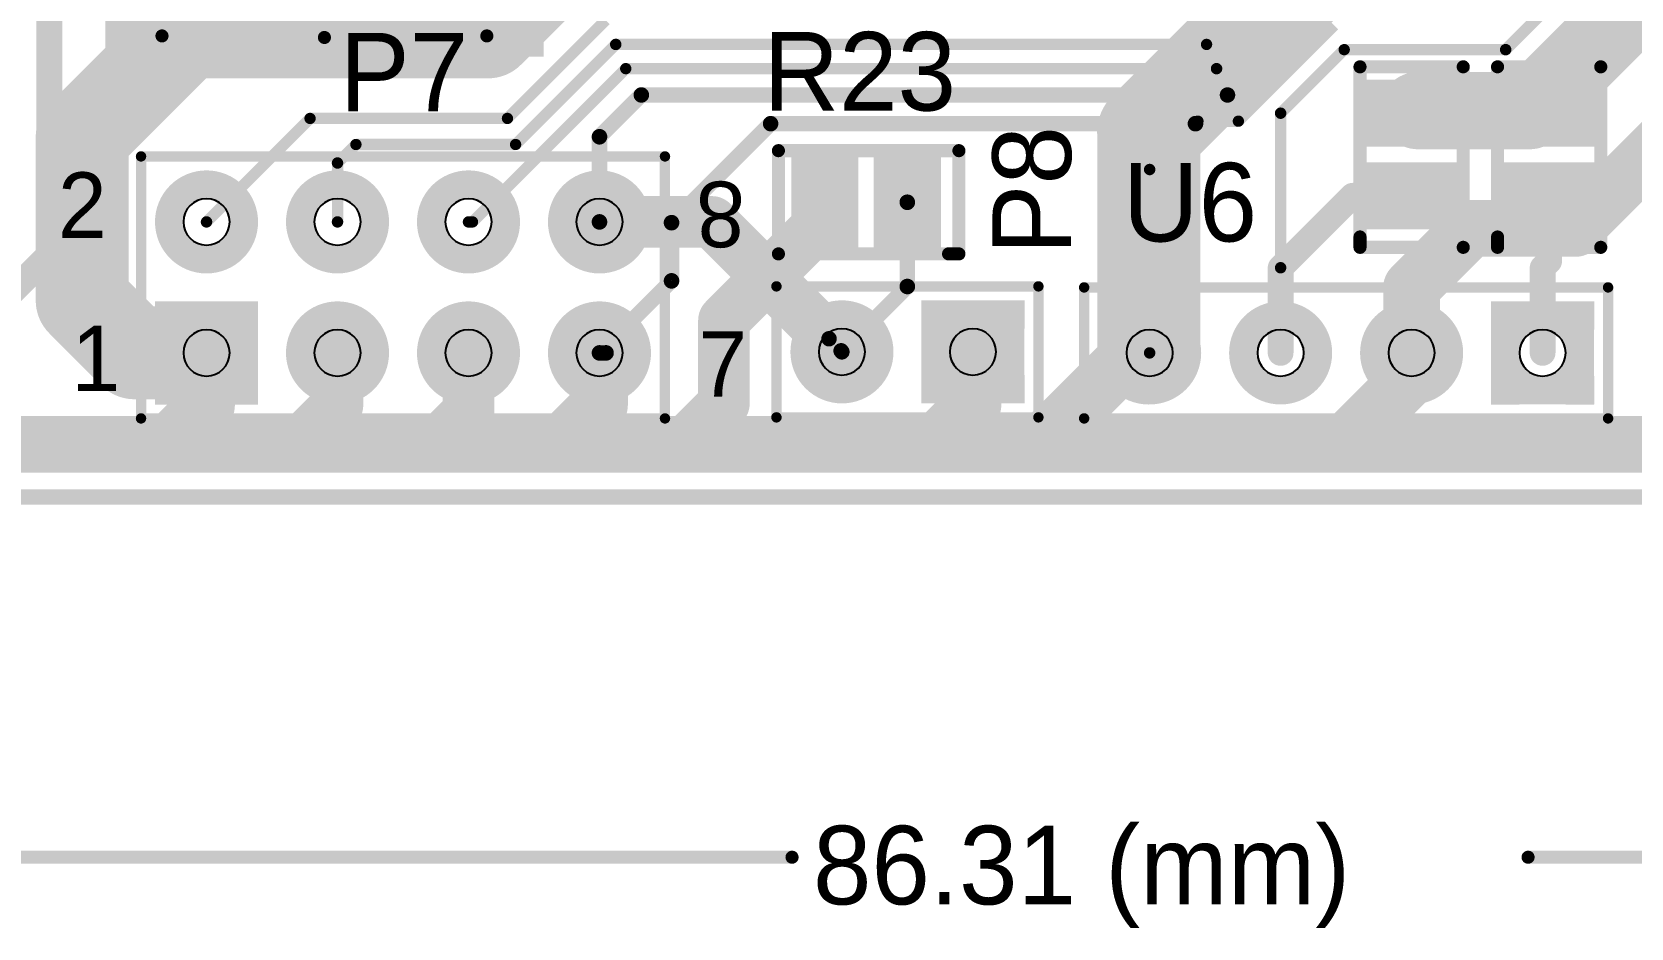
# Model space of a CAD drawing. Extents: x 0.11 to 5.41, y 1.37 to 6.94.
# Drawn here: x 2.817 to 4.037, y 2.681 to 3.365 of the extents above; entities that cross this region are included whole.
import ezdxf

# ---------------------------------------------------------------- set-up
doc = ezdxf.new("R2010")
doc.units = 0
doc.layers.get('0').update_dxf_attribs({"linetype": 'CONTINUOUS'})
for name, color, linetype in [('BOTTOMLAYER', 5, 'CONTINUOUS'), ('BOTTOMOVERLAY', 54, 'CONTINUOUS'), ('BOTTOMPASTE', 16, 'CONTINUOUS'), ('BOTTOMSOLDER', 6, 'CONTINUOUS'), ('DRILLDRAWING', 1, 'CONTINUOUS'), ('KEEPOUTLAYER', 6, 'CONTINUOUS'), ('MECHANICAL1', 6, 'CONTINUOUS'), ('MULTILAYER', 9, 'CONTINUOUS'), ('TOPLAYER', 1, 'CONTINUOUS'), ('TOPOVERLAY', 2, 'CONTINUOUS'), ('TOPPASTE', 8, 'CONTINUOUS'), ('TOPSOLDER', 216, 'CONTINUOUS')]:
    doc.layers.add(name, color=color, linetype=linetype)

# ---------------------------------------------------------------- blocks, each defined once
blk = doc.blocks.new('HDR1X4_17')
at = {"layer": 'BOTTOMLAYER', "const_width": 0.0118}
for points in [[(-0.0295, 0.0236), (0.0295, 0.0236)], [(-0.0236, 0.0295), (-0.0236, -0.0295)], [(0.0236, 0.0295), (0.0236, -0.0295)], [(-0.0295, -0.0236), (0.0295, -0.0236)]]:
    blk.add_lwpolyline(points, dxfattribs=at)
for points in [[(-0.0236, 0, 1), (0.0236, 0, 1)], [(0.0764, 0, 1), (0.1236, 0, 1)], [(0.1764, 0, 1), (0.2236, 0, 1)], [(0.2764, 0, 1), (0.3236, 0, 1)]]:
    blk.add_lwpolyline(points, format="xyb", close=True, dxfattribs=at)
at = {"layer": 'BOTTOMSOLDER', "const_width": 0.0217}
for points in [[(-0.0285, 0.0394), (-0.0285, -0.0394)], [(0.0285, 0.0394), (0.0285, -0.0394)], [(-0.0394, 0.0285), (0.0394, 0.0285)], [(-0.0394, -0.0285), (0.0394, -0.0285)]]:
    blk.add_lwpolyline(points, dxfattribs=at)
for points in [[(-0.0285, 0, 1), (0.0285, 0, 1)], [(0.0715, 0, 1), (0.1285, 0, 1)], [(0.1715, 0, 1), (0.2285, 0, 1)], [(0.2715, 0, 1), (0.3285, 0, 1)]]:
    blk.add_lwpolyline(points, format="xyb", close=True, dxfattribs=at)
at = {"layer": 'DRILLDRAWING'}
for points in [[(-0.0177, 0, 1), (0.0177, 0, 1)], [(0.0823, 0, 1), (0.1177, 0, 1)], [(0.1823, 0, 1), (0.2177, 0, 1)], [(0.2823, 0, 1), (0.3177, 0, 1)]]:
    blk.add_lwpolyline(points, format="xyb", close=True, dxfattribs=at)
at = {"layer": 'MULTILAYER', "const_width": 0.0118}
for points in [[(-0.0295, 0.0236), (0.0295, 0.0236)], [(-0.0236, 0.0295), (-0.0236, -0.0295)], [(0.0236, 0.0295), (0.0236, -0.0295)], [(-0.0295, -0.0236), (0.0295, -0.0236)]]:
    blk.add_lwpolyline(points, dxfattribs=at)
for points in [[(-0.0236, 0, 1), (0.0236, 0, 1)], [(0.0764, 0, 1), (0.1236, 0, 1)], [(0.1764, 0, 1), (0.2236, 0, 1)], [(0.2764, 0, 1), (0.3236, 0, 1)]]:
    blk.add_lwpolyline(points, format="xyb", close=True, dxfattribs=at)
at = {"layer": 'TOPLAYER', "const_width": 0.0118}
for points in [[(-0.0295, 0.0236), (0.0295, 0.0236)], [(-0.0236, 0.0295), (-0.0236, -0.0295)], [(0.0236, 0.0295), (0.0236, -0.0295)], [(-0.0295, -0.0236), (0.0295, -0.0236)]]:
    blk.add_lwpolyline(points, dxfattribs=at)
for points in [[(-0.0236, 0, 1), (0.0236, 0, 1)], [(0.0764, 0, 1), (0.1236, 0, 1)], [(0.1764, 0, 1), (0.2236, 0, 1)], [(0.2764, 0, 1), (0.3236, 0, 1)]]:
    blk.add_lwpolyline(points, format="xyb", close=True, dxfattribs=at)
at = {"layer": 'TOPOVERLAY', "const_width": 0.00787}
for points in [[(0.35, 0.05), (-0.05, 0.05)], [(-0.05, 0.05), (-0.05, -0.05)], [(0.35, 0.05), (0.35, -0.05)], [(0.35, -0.05), (-0.05, -0.05)]]:
    blk.add_lwpolyline(points, dxfattribs=at)
at = {"layer": 'TOPOVERLAY', "const_width": 0.00394}
for points in [[(-0.052, 0.05, 1), (-0.048, 0.05, 1)], [(-0.052, 0.05, 1), (-0.048, 0.05, 1)], [(0.348, 0.05, 1), (0.352, 0.05, 1)], [(0.348, 0.05, 1), (0.352, 0.05, 1)], [(-0.052, -0.05, 1), (-0.048, -0.05, 1)], [(-0.052, -0.05, 1), (-0.048, -0.05, 1)], [(0.348, -0.05, 1), (0.352, -0.05, 1)], [(0.348, -0.05, 1), (0.352, -0.05, 1)]]:
    blk.add_lwpolyline(points, format="xyb", close=True, dxfattribs=at)
at = {"layer": 'TOPSOLDER', "const_width": 0.0217}
for points in [[(-0.0285, 0.0394), (-0.0285, -0.0394)], [(0.0285, 0.0394), (0.0285, -0.0394)], [(-0.0394, 0.0285), (0.0394, 0.0285)], [(-0.0394, -0.0285), (0.0394, -0.0285)]]:
    blk.add_lwpolyline(points, dxfattribs=at)
for points in [[(-0.0285, 0, 1), (0.0285, 0, 1)], [(0.0715, 0, 1), (0.1285, 0, 1)], [(0.1715, 0, 1), (0.2285, 0, 1)], [(0.2715, 0, 1), (0.3285, 0, 1)]]:
    blk.add_lwpolyline(points, format="xyb", close=True, dxfattribs=at)
blk = doc.blocks.new('0805__2012__P_______44')
at = {"layer": 'TOPLAYER'}
for points, const_width in [([(-0.0157, 0.0128), (0.0157, 0.0128)], 0.0256), ([(-0.0079, 0.0256), (-0.0079, -0.0256)], 0.0157), ([(0.0079, 0.0256), (0.0079, -0.0256)], 0.0157), ([(0.0472, 0.0128), (0.0787, 0.0128)], 0.0256), ([(0.0551, 0.0256), (0.0551, -0.0256)], 0.0157), ([(0.0709, 0.0256), (0.0709, -0.0256)], 0.0157), ([(-0.0157, -0.0128), (0.0157, -0.0128)], 0.0256), ([(0.0472, -0.0128), (0.0787, -0.0128)], 0.0256)]:
    blk.add_lwpolyline(points, dxfattribs=dict(at, const_width=const_width))
at = {"layer": 'TOPLAYER', "const_width": 0.0157}
for points in [[(-0.0079, 0, 1), (0.0079, 0, 1)], [(0.0551, 0, 1), (0.0709, 0, 1)]]:
    blk.add_lwpolyline(points, format="xyb", close=True, dxfattribs=at)
at = {"layer": 'TOPOVERLAY', "const_width": 0.01}
for points in [[(0.0984, 0.0394), (-0.0394, 0.0394)], [(-0.0394, 0.0394), (-0.0394, -0.0394)], [(-0.0315, 0.0394), (-0.0394, 0.0394)], [(0.0984, 0.0394), (0.0984, -0.0394)], [(0.0984, -0.0394), (-0.0394, -0.0394)]]:
    blk.add_lwpolyline(points, dxfattribs=at)
at = {"layer": 'TOPOVERLAY', "const_width": 0.005}
for points in [[(-0.0419, 0.0394, 1), (-0.0369, 0.0394, 1)], [(-0.0419, 0.0394, 1), (-0.0369, 0.0394, 1)], [(-0.0419, 0.0394, 1), (-0.0369, 0.0394, 1)], [(-0.034, 0.0394, 1), (-0.029, 0.0394, 1)], [(0.0959, 0.0394, 1), (0.1009, 0.0394, 1)], [(0.0959, 0.0394, 1), (0.1009, 0.0394, 1)], [(-0.0419, -0.0394, 1), (-0.0369, -0.0394, 1)], [(-0.0419, -0.0394, 1), (-0.0369, -0.0394, 1)], [(0.0959, -0.0394, 1), (0.1009, -0.0394, 1)], [(0.0959, -0.0394, 1), (0.1009, -0.0394, 1)]]:
    blk.add_lwpolyline(points, format="xyb", close=True, dxfattribs=at)
at = {"layer": 'TOPPASTE'}
for points, const_width in [([(-0.0157, 0.0128), (0.0157, 0.0128)], 0.0256), ([(-0.0079, 0.0256), (-0.0079, -0.0256)], 0.0157), ([(0.0079, 0.0256), (0.0079, -0.0256)], 0.0157), ([(0.0472, 0.0128), (0.0787, 0.0128)], 0.0256), ([(0.0551, 0.0256), (0.0551, -0.0256)], 0.0157), ([(0.0709, 0.0256), (0.0709, -0.0256)], 0.0157), ([(-0.0157, -0.0128), (0.0157, -0.0128)], 0.0256), ([(0.0472, -0.0128), (0.0787, -0.0128)], 0.0256)]:
    blk.add_lwpolyline(points, dxfattribs=dict(at, const_width=const_width))
at = {"layer": 'TOPPASTE', "const_width": 0.0157}
for points in [[(-0.0079, 0, 1), (0.0079, 0, 1)], [(0.0551, 0, 1), (0.0709, 0, 1)]]:
    blk.add_lwpolyline(points, format="xyb", close=True, dxfattribs=at)
at = {"layer": 'TOPSOLDER'}
for points, const_width in [([(-0.0128, 0.0354), (-0.0128, -0.0354)], 0.0256), ([(0.0128, 0.0354), (0.0128, -0.0354)], 0.0256), ([(0.0502, 0.0354), (0.0502, -0.0354)], 0.0256), ([(0.0758, 0.0354), (0.0758, -0.0354)], 0.0256), ([(-0.0256, 0.0177), (0.0256, 0.0177)], 0.0354), ([(0.0374, 0.0177), (0.0886, 0.0177)], 0.0354), ([(-0.0256, -0.0177), (0.0256, -0.0177)], 0.0354), ([(0.0374, -0.0177), (0.0886, -0.0177)], 0.0354)]:
    blk.add_lwpolyline(points, dxfattribs=dict(at, const_width=const_width))
at = {"layer": 'TOPSOLDER', "const_width": 0.0256}
for points in [[(-0.0128, 0, 1), (0.0128, 0, 1)], [(0.0502, 0, 1), (0.0758, 0, 1)]]:
    blk.add_lwpolyline(points, format="xyb", close=True, dxfattribs=at)
blk = doc.blocks.new('0805__2012__P_______45')
at = {"layer": 'TOPLAYER'}
for points, const_width in [([(-0.0157, 0.0128), (0.0157, 0.0128)], 0.0256), ([(-0.0079, 0.0256), (-0.0079, -0.0256)], 0.0157), ([(0.0079, 0.0256), (0.0079, -0.0256)], 0.0157), ([(0.0472, 0.0128), (0.0787, 0.0128)], 0.0256), ([(0.0551, 0.0256), (0.0551, -0.0256)], 0.0157), ([(0.0709, 0.0256), (0.0709, -0.0256)], 0.0157), ([(-0.0157, -0.0128), (0.0157, -0.0128)], 0.0256), ([(0.0472, -0.0128), (0.0787, -0.0128)], 0.0256)]:
    blk.add_lwpolyline(points, dxfattribs=dict(at, const_width=const_width))
at = {"layer": 'TOPLAYER', "const_width": 0.0157}
for points in [[(-0.0079, 0, 1), (0.0079, 0, 1)], [(0.0551, 0, 1), (0.0709, 0, 1)]]:
    blk.add_lwpolyline(points, format="xyb", close=True, dxfattribs=at)
at = {"layer": 'TOPOVERLAY', "const_width": 0.01}
for points in [[(-0.0394, 0.0394), (0.0984, 0.0394)], [(-0.0394, 0.0394), (-0.0394, -0.0394)], [(-0.0394, 0.0394), (-0.0315, 0.0394)], [(0.0984, 0.0394), (0.0984, -0.0394)], [(-0.0394, -0.0394), (0.0984, -0.0394)]]:
    blk.add_lwpolyline(points, dxfattribs=at)
at = {"layer": 'TOPOVERLAY', "const_width": 0.005}
for points in [[(-0.0419, 0.0394, 1), (-0.0369, 0.0394, 1)], [(-0.0419, 0.0394, 1), (-0.0369, 0.0394, 1)], [(-0.0419, 0.0394, 1), (-0.0369, 0.0394, 1)], [(-0.034, 0.0394, 1), (-0.029, 0.0394, 1)], [(0.0959, 0.0394, 1), (0.1009, 0.0394, 1)], [(0.0959, 0.0394, 1), (0.1009, 0.0394, 1)], [(-0.0419, -0.0394, 1), (-0.0369, -0.0394, 1)], [(-0.0419, -0.0394, 1), (-0.0369, -0.0394, 1)], [(0.0959, -0.0394, 1), (0.1009, -0.0394, 1)], [(0.0959, -0.0394, 1), (0.1009, -0.0394, 1)]]:
    blk.add_lwpolyline(points, format="xyb", close=True, dxfattribs=at)
at = {"layer": 'TOPPASTE'}
for points, const_width in [([(-0.0157, 0.0128), (0.0157, 0.0128)], 0.0256), ([(-0.0079, 0.0256), (-0.0079, -0.0256)], 0.0157), ([(0.0079, 0.0256), (0.0079, -0.0256)], 0.0157), ([(0.0472, 0.0128), (0.0787, 0.0128)], 0.0256), ([(0.0551, 0.0256), (0.0551, -0.0256)], 0.0157), ([(0.0709, 0.0256), (0.0709, -0.0256)], 0.0157), ([(-0.0157, -0.0128), (0.0157, -0.0128)], 0.0256), ([(0.0472, -0.0128), (0.0787, -0.0128)], 0.0256)]:
    blk.add_lwpolyline(points, dxfattribs=dict(at, const_width=const_width))
at = {"layer": 'TOPPASTE', "const_width": 0.0157}
for points in [[(-0.0079, 0, 1), (0.0079, 0, 1)], [(0.0551, 0, 1), (0.0709, 0, 1)]]:
    blk.add_lwpolyline(points, format="xyb", close=True, dxfattribs=at)
at = {"layer": 'TOPSOLDER'}
for points, const_width in [([(-0.0128, 0.0354), (-0.0128, -0.0354)], 0.0256), ([(0.0128, 0.0354), (0.0128, -0.0354)], 0.0256), ([(0.0502, 0.0354), (0.0502, -0.0354)], 0.0256), ([(0.0758, 0.0354), (0.0758, -0.0354)], 0.0256), ([(-0.0256, 0.0177), (0.0256, 0.0177)], 0.0354), ([(0.0374, 0.0177), (0.0886, 0.0177)], 0.0354), ([(-0.0256, -0.0177), (0.0256, -0.0177)], 0.0354), ([(0.0374, -0.0177), (0.0886, -0.0177)], 0.0354)]:
    blk.add_lwpolyline(points, dxfattribs=dict(at, const_width=const_width))
at = {"layer": 'TOPSOLDER', "const_width": 0.0256}
for points in [[(-0.0128, 0, 1), (0.0128, 0, 1)], [(0.0502, 0, 1), (0.0758, 0, 1)]]:
    blk.add_lwpolyline(points, format="xyb", close=True, dxfattribs=at)
blk = doc.blocks.new('0805__2012__P_______46')
at = {"layer": 'TOPLAYER'}
for points, const_width in [([(-0.0157, 0.0128), (0.0157, 0.0128)], 0.0256), ([(-0.0079, 0.0256), (-0.0079, -0.0256)], 0.0157), ([(0.0079, 0.0256), (0.0079, -0.0256)], 0.0157), ([(0.0472, 0.0128), (0.0787, 0.0128)], 0.0256), ([(0.0551, 0.0256), (0.0551, -0.0256)], 0.0157), ([(0.0709, 0.0256), (0.0709, -0.0256)], 0.0157), ([(-0.0157, -0.0128), (0.0157, -0.0128)], 0.0256), ([(0.0472, -0.0128), (0.0787, -0.0128)], 0.0256)]:
    blk.add_lwpolyline(points, dxfattribs=dict(at, const_width=const_width))
at = {"layer": 'TOPLAYER', "const_width": 0.0157}
for points in [[(-0.0079, 0, 1), (0.0079, 0, 1)], [(0.0551, 0, 1), (0.0709, 0, 1)]]:
    blk.add_lwpolyline(points, format="xyb", close=True, dxfattribs=at)
at = {"layer": 'TOPOVERLAY', "const_width": 0.01}
for points in [[(-0.0394, 0.0394), (0.0984, 0.0394)], [(-0.0394, 0.0394), (-0.0394, -0.0394)], [(-0.0394, 0.0394), (-0.0315, 0.0394)], [(0.0984, 0.0394), (0.0984, -0.0394)], [(-0.0394, -0.0394), (0.0984, -0.0394)]]:
    blk.add_lwpolyline(points, dxfattribs=at)
at = {"layer": 'TOPOVERLAY', "const_width": 0.005}
for points in [[(-0.0419, 0.0394, 1), (-0.0369, 0.0394, 1)], [(-0.0419, 0.0394, 1), (-0.0369, 0.0394, 1)], [(-0.0419, 0.0394, 1), (-0.0369, 0.0394, 1)], [(-0.034, 0.0394, 1), (-0.029, 0.0394, 1)], [(0.0959, 0.0394, 1), (0.1009, 0.0394, 1)], [(0.0959, 0.0394, 1), (0.1009, 0.0394, 1)], [(-0.0419, -0.0394, 1), (-0.0369, -0.0394, 1)], [(-0.0419, -0.0394, 1), (-0.0369, -0.0394, 1)], [(0.0959, -0.0394, 1), (0.1009, -0.0394, 1)], [(0.0959, -0.0394, 1), (0.1009, -0.0394, 1)]]:
    blk.add_lwpolyline(points, format="xyb", close=True, dxfattribs=at)
at = {"layer": 'TOPPASTE'}
for points, const_width in [([(-0.0157, 0.0128), (0.0157, 0.0128)], 0.0256), ([(-0.0079, 0.0256), (-0.0079, -0.0256)], 0.0157), ([(0.0079, 0.0256), (0.0079, -0.0256)], 0.0157), ([(0.0472, 0.0128), (0.0787, 0.0128)], 0.0256), ([(0.0551, 0.0256), (0.0551, -0.0256)], 0.0157), ([(0.0709, 0.0256), (0.0709, -0.0256)], 0.0157), ([(-0.0157, -0.0128), (0.0157, -0.0128)], 0.0256), ([(0.0472, -0.0128), (0.0787, -0.0128)], 0.0256)]:
    blk.add_lwpolyline(points, dxfattribs=dict(at, const_width=const_width))
at = {"layer": 'TOPPASTE', "const_width": 0.0157}
for points in [[(-0.0079, 0, 1), (0.0079, 0, 1)], [(0.0551, 0, 1), (0.0709, 0, 1)]]:
    blk.add_lwpolyline(points, format="xyb", close=True, dxfattribs=at)
at = {"layer": 'TOPSOLDER'}
for points, const_width in [([(-0.0128, 0.0354), (-0.0128, -0.0354)], 0.0256), ([(0.0128, 0.0354), (0.0128, -0.0354)], 0.0256), ([(0.0502, 0.0354), (0.0502, -0.0354)], 0.0256), ([(0.0758, 0.0354), (0.0758, -0.0354)], 0.0256), ([(-0.0256, 0.0177), (0.0256, 0.0177)], 0.0354), ([(0.0374, 0.0177), (0.0886, 0.0177)], 0.0354), ([(-0.0256, -0.0177), (0.0256, -0.0177)], 0.0354), ([(0.0374, -0.0177), (0.0886, -0.0177)], 0.0354)]:
    blk.add_lwpolyline(points, dxfattribs=dict(at, const_width=const_width))
at = {"layer": 'TOPSOLDER', "const_width": 0.0256}
for points in [[(-0.0128, 0, 1), (0.0128, 0, 1)], [(0.0502, 0, 1), (0.0758, 0, 1)]]:
    blk.add_lwpolyline(points, format="xyb", close=True, dxfattribs=at)
blk = doc.blocks.new('RHC2512FT1K00_B_55')
at = {"layer": 'BOTTOMLAYER'}
for points, const_width in [([(-0.128, 0.0689), (-0.128, -0.0689)], 0.0591), ([(-0.0689, 0.0689), (-0.0689, -0.0689)], 0.0591), ([(0.0689, 0.0689), (0.0689, -0.0689)], 0.0591), ([(0.128, 0.0689), (0.128, -0.0689)], 0.0591), ([(-0.1575, 0.0344), (-0.0394, 0.0344)], 0.0689), ([(0.0394, 0.0344), (0.1575, 0.0344)], 0.0689), ([(-0.1575, -0.0344), (-0.0394, -0.0344)], 0.0689), ([(0.0394, -0.0344), (0.1575, -0.0344)], 0.0689)]:
    blk.add_lwpolyline(points, dxfattribs=dict(at, const_width=const_width))
at = {"layer": 'BOTTOMLAYER', "const_width": 0.0591}
for points in [[(-0.128, 0, 1), (-0.0689, 0, 1)], [(0.0689, 0, 1), (0.128, 0, 1)]]:
    blk.add_lwpolyline(points, format="xyb", close=True, dxfattribs=at)
at = {"layer": 'BOTTOMOVERLAY', "const_width": 0.01}
for points in [[(0, -0.0642), (0, 0.0634)], [(-0.024, -0.0004), (0.024, -0.0004)], [(0.024, -0.0004), (0.0244, 0)]]:
    blk.add_lwpolyline(points, dxfattribs=at)
at = {"layer": 'BOTTOMOVERLAY', "const_width": 0.005}
for points in [[(-0.0025, 0.0634, 1), (0.0025, 0.0634, 1)], [(-0.0265, -0.0004, 1), (-0.0215, -0.0004, 1)], [(0.0215, -0.0004, 1), (0.0265, -0.0004, 1)], [(0.0215, -0.0004, 1), (0.0265, -0.0004, 1)], [(0.0219, 0, 1), (0.0269, 0, 1)], [(-0.0025, -0.0642, 1), (0.0025, -0.0642, 1)]]:
    blk.add_lwpolyline(points, format="xyb", close=True, dxfattribs=at)
at = {"layer": 'BOTTOMPASTE'}
for points, const_width in [([(-0.128, 0.0689), (-0.128, -0.0689)], 0.0591), ([(-0.0689, 0.0689), (-0.0689, -0.0689)], 0.0591), ([(0.0689, 0.0689), (0.0689, -0.0689)], 0.0591), ([(0.128, 0.0689), (0.128, -0.0689)], 0.0591), ([(-0.1575, 0.0344), (-0.0394, 0.0344)], 0.0689), ([(0.0394, 0.0344), (0.1575, 0.0344)], 0.0689), ([(-0.1575, -0.0344), (-0.0394, -0.0344)], 0.0689), ([(0.0394, -0.0344), (0.1575, -0.0344)], 0.0689)]:
    blk.add_lwpolyline(points, dxfattribs=dict(at, const_width=const_width))
at = {"layer": 'BOTTOMPASTE', "const_width": 0.0591}
for points in [[(-0.128, 0, 1), (-0.0689, 0, 1)], [(0.0689, 0, 1), (0.128, 0, 1)]]:
    blk.add_lwpolyline(points, format="xyb", close=True, dxfattribs=at)
at = {"layer": 'BOTTOMSOLDER'}
for points, const_width in [([(-0.1329, 0.0787), (-0.1329, -0.0787)], 0.0689), ([(-0.064, 0.0787), (-0.064, -0.0787)], 0.0689), ([(0.064, 0.0787), (0.064, -0.0787)], 0.0689), ([(0.1329, 0.0787), (0.1329, -0.0787)], 0.0689), ([(-0.1673, 0.0394), (-0.0295, 0.0394)], 0.0787), ([(0.0295, 0.0394), (0.1673, 0.0394)], 0.0787), ([(-0.1673, -0.0394), (-0.0295, -0.0394)], 0.0787), ([(0.0295, -0.0394), (0.1673, -0.0394)], 0.0787)]:
    blk.add_lwpolyline(points, dxfattribs=dict(at, const_width=const_width))
at = {"layer": 'BOTTOMSOLDER', "const_width": 0.0689}
for points in [[(-0.1329, 0, 1), (-0.064, 0, 1)], [(0.064, 0, 1), (0.1329, 0, 1)]]:
    blk.add_lwpolyline(points, format="xyb", close=True, dxfattribs=at)
at = {"layer": 'MECHANICAL1'}
for points, const_width in [([(-0.124, 0.0315), (-0.0965, 0.0315)], 0.063), ([(-0.124, 0.063), (0.124, 0.063)], 0.01), ([(-0.1171, 0.063), (-0.1171, -0.063)], 0.0138), ([(-0.1033, 0.063), (-0.1033, -0.063)], 0.0138), ([(0.0965, 0.0315), (0.124, 0.0315)], 0.063), ([(0.1033, 0.063), (0.1033, -0.063)], 0.0138), ([(0.1171, 0.063), (0.1171, -0.063)], 0.0138), ([(-0.124, -0.0315), (-0.0965, -0.0315)], 0.063), ([(0.0965, -0.0315), (0.124, -0.0315)], 0.063), ([(-0.124, -0.063), (0.124, -0.063)], 0.01)]:
    blk.add_lwpolyline(points, dxfattribs=dict(at, const_width=const_width))
for points, const_width in [([(-0.1265, 0.063, 1), (-0.1215, 0.063, 1)], 0.005), ([(0.1215, 0.063, 1), (0.1265, 0.063, 1)], 0.005), ([(-0.1171, 0, 1), (-0.1033, 0, 1)], 0.0138), ([(0.1033, 0, 1), (0.1171, 0, 1)], 0.0138), ([(-0.1265, -0.063, 1), (-0.1215, -0.063, 1)], 0.005), ([(0.1215, -0.063, 1), (0.1265, -0.063, 1)], 0.005)]:
    blk.add_lwpolyline(points, format="xyb", close=True, dxfattribs=dict(at, const_width=const_width))
blk = doc.blocks.new('HDR1X2_64')
at = {"layer": 'BOTTOMLAYER', "const_width": 0.0118}
for points in [[(-0.0295, 0.0236), (0.0295, 0.0236)], [(-0.0236, 0.0295), (-0.0236, -0.0295)], [(0.0236, 0.0295), (0.0236, -0.0295)], [(-0.0295, -0.0236), (0.0295, -0.0236)]]:
    blk.add_lwpolyline(points, dxfattribs=at)
for points in [[(-0.0236, 0, 1), (0.0236, 0, 1)], [(0.0764, 0, 1), (0.1236, 0, 1)]]:
    blk.add_lwpolyline(points, format="xyb", close=True, dxfattribs=at)
at = {"layer": 'BOTTOMSOLDER', "const_width": 0.0217}
for points in [[(-0.0285, 0.0394), (-0.0285, -0.0394)], [(0.0285, 0.0394), (0.0285, -0.0394)], [(-0.0394, 0.0285), (0.0394, 0.0285)], [(-0.0394, -0.0285), (0.0394, -0.0285)]]:
    blk.add_lwpolyline(points, dxfattribs=at)
for points in [[(-0.0285, 0, 1), (0.0285, 0, 1)], [(0.0715, 0, 1), (0.1285, 0, 1)]]:
    blk.add_lwpolyline(points, format="xyb", close=True, dxfattribs=at)
at = {"layer": 'DRILLDRAWING'}
for points in [[(-0.0177, 0, 1), (0.0177, 0, 1)], [(0.0823, 0, 1), (0.1177, 0, 1)]]:
    blk.add_lwpolyline(points, format="xyb", close=True, dxfattribs=at)
at = {"layer": 'MULTILAYER', "const_width": 0.0118}
for points in [[(-0.0295, 0.0236), (0.0295, 0.0236)], [(-0.0236, 0.0295), (-0.0236, -0.0295)], [(0.0236, 0.0295), (0.0236, -0.0295)], [(-0.0295, -0.0236), (0.0295, -0.0236)]]:
    blk.add_lwpolyline(points, dxfattribs=at)
for points in [[(-0.0236, 0, 1), (0.0236, 0, 1)], [(0.0764, 0, 1), (0.1236, 0, 1)]]:
    blk.add_lwpolyline(points, format="xyb", close=True, dxfattribs=at)
at = {"layer": 'TOPLAYER', "const_width": 0.0118}
for points in [[(-0.0295, 0.0236), (0.0295, 0.0236)], [(-0.0236, 0.0295), (-0.0236, -0.0295)], [(0.0236, 0.0295), (0.0236, -0.0295)], [(-0.0295, -0.0236), (0.0295, -0.0236)]]:
    blk.add_lwpolyline(points, dxfattribs=at)
for points in [[(-0.0236, 0, 1), (0.0236, 0, 1)], [(0.0764, 0, 1), (0.1236, 0, 1)]]:
    blk.add_lwpolyline(points, format="xyb", close=True, dxfattribs=at)
at = {"layer": 'TOPOVERLAY', "const_width": 0.00787}
for points in [[(-0.05, 0.05), (-0.05, -0.05)], [(0.15, 0.05), (-0.05, 0.05)], [(0.15, 0.05), (0.15, -0.05)], [(0.15, -0.05), (-0.05, -0.05)]]:
    blk.add_lwpolyline(points, dxfattribs=at)
at = {"layer": 'TOPOVERLAY', "const_width": 0.00394}
for points in [[(-0.052, 0.05, 1), (-0.048, 0.05, 1)], [(-0.052, 0.05, 1), (-0.048, 0.05, 1)], [(0.148, 0.05, 1), (0.152, 0.05, 1)], [(0.148, 0.05, 1), (0.152, 0.05, 1)], [(-0.052, -0.05, 1), (-0.048, -0.05, 1)], [(-0.052, -0.05, 1), (-0.048, -0.05, 1)], [(0.148, -0.05, 1), (0.152, -0.05, 1)], [(0.148, -0.05, 1), (0.152, -0.05, 1)]]:
    blk.add_lwpolyline(points, format="xyb", close=True, dxfattribs=at)
at = {"layer": 'TOPSOLDER', "const_width": 0.0217}
for points in [[(-0.0285, 0.0394), (-0.0285, -0.0394)], [(0.0285, 0.0394), (0.0285, -0.0394)], [(-0.0394, 0.0285), (0.0394, 0.0285)], [(-0.0394, -0.0285), (0.0394, -0.0285)]]:
    blk.add_lwpolyline(points, dxfattribs=at)
for points in [[(-0.0285, 0, 1), (0.0285, 0, 1)], [(0.0715, 0, 1), (0.1285, 0, 1)]]:
    blk.add_lwpolyline(points, format="xyb", close=True, dxfattribs=at)
blk = doc.blocks.new('HDR2X4_65')
at = {"layer": 'BOTTOMLAYER', "const_width": 0.0118}
for points in [[(-0.0236, 0.1, 1), (0.0236, 0.1, 1)], [(0.0764, 0.1, 1), (0.1236, 0.1, 1)], [(0.1764, 0.1, 1), (0.2236, 0.1, 1)], [(0.2764, 0.1, 1), (0.3236, 0.1, 1)], [(-0.0236, 0, 1), (0.0236, 0, 1)], [(0.0764, 0, 1), (0.1236, 0, 1)], [(0.1764, 0, 1), (0.2236, 0, 1)], [(0.2764, 0, 1), (0.3236, 0, 1)]]:
    blk.add_lwpolyline(points, format="xyb", close=True, dxfattribs=at)
for points in [[(-0.0295, 0.0236), (0.0295, 0.0236)], [(-0.0236, 0.0295), (-0.0236, -0.0295)], [(0.0236, 0.0295), (0.0236, -0.0295)], [(-0.0295, -0.0236), (0.0295, -0.0236)]]:
    blk.add_lwpolyline(points, dxfattribs=at)
at = {"layer": 'BOTTOMSOLDER', "const_width": 0.0217}
for points in [[(-0.0285, 0.1, 1), (0.0285, 0.1, 1)], [(0.0715, 0.1, 1), (0.1285, 0.1, 1)], [(0.1715, 0.1, 1), (0.2285, 0.1, 1)], [(0.2715, 0.1, 1), (0.3285, 0.1, 1)], [(-0.0285, 0, 1), (0.0285, 0, 1)], [(0.0715, 0, 1), (0.1285, 0, 1)], [(0.1715, 0, 1), (0.2285, 0, 1)], [(0.2715, 0, 1), (0.3285, 0, 1)]]:
    blk.add_lwpolyline(points, format="xyb", close=True, dxfattribs=at)
for points in [[(-0.0285, 0.0394), (-0.0285, -0.0394)], [(0.0285, 0.0394), (0.0285, -0.0394)], [(-0.0394, 0.0285), (0.0394, 0.0285)], [(-0.0394, -0.0285), (0.0394, -0.0285)]]:
    blk.add_lwpolyline(points, dxfattribs=at)
at = {"layer": 'DRILLDRAWING'}
for points in [[(-0.0177, 0.1, 1), (0.0177, 0.1, 1)], [(0.0823, 0.1, 1), (0.1177, 0.1, 1)], [(0.1823, 0.1, 1), (0.2177, 0.1, 1)], [(0.2823, 0.1, 1), (0.3177, 0.1, 1)], [(-0.0177, 0, 1), (0.0177, 0, 1)], [(0.0823, 0, 1), (0.1177, 0, 1)], [(0.1823, 0, 1), (0.2177, 0, 1)], [(0.2823, 0, 1), (0.3177, 0, 1)]]:
    blk.add_lwpolyline(points, format="xyb", close=True, dxfattribs=at)
at = {"layer": 'MULTILAYER', "const_width": 0.0118}
for points in [[(-0.0236, 0.1, 1), (0.0236, 0.1, 1)], [(0.0764, 0.1, 1), (0.1236, 0.1, 1)], [(0.1764, 0.1, 1), (0.2236, 0.1, 1)], [(0.2764, 0.1, 1), (0.3236, 0.1, 1)], [(-0.0236, 0, 1), (0.0236, 0, 1)], [(0.0764, 0, 1), (0.1236, 0, 1)], [(0.1764, 0, 1), (0.2236, 0, 1)], [(0.2764, 0, 1), (0.3236, 0, 1)]]:
    blk.add_lwpolyline(points, format="xyb", close=True, dxfattribs=at)
for points in [[(-0.0295, 0.0236), (0.0295, 0.0236)], [(-0.0236, 0.0295), (-0.0236, -0.0295)], [(0.0236, 0.0295), (0.0236, -0.0295)], [(-0.0295, -0.0236), (0.0295, -0.0236)]]:
    blk.add_lwpolyline(points, dxfattribs=at)
at = {"layer": 'TOPLAYER', "const_width": 0.0118}
for points in [[(-0.0236, 0.1, 1), (0.0236, 0.1, 1)], [(0.0764, 0.1, 1), (0.1236, 0.1, 1)], [(0.1764, 0.1, 1), (0.2236, 0.1, 1)], [(0.2764, 0.1, 1), (0.3236, 0.1, 1)], [(-0.0236, 0, 1), (0.0236, 0, 1)], [(0.0764, 0, 1), (0.1236, 0, 1)], [(0.1764, 0, 1), (0.2236, 0, 1)], [(0.2764, 0, 1), (0.3236, 0, 1)]]:
    blk.add_lwpolyline(points, format="xyb", close=True, dxfattribs=at)
for points in [[(-0.0295, 0.0236), (0.0295, 0.0236)], [(-0.0236, 0.0295), (-0.0236, -0.0295)], [(0.0236, 0.0295), (0.0236, -0.0295)], [(-0.0295, -0.0236), (0.0295, -0.0236)]]:
    blk.add_lwpolyline(points, dxfattribs=at)
at = {"layer": 'TOPOVERLAY', "const_width": 0.00787}
for points in [[(-0.05, 0.15), (0.35, 0.15)], [(-0.05, -0.05), (-0.05, 0.15)], [(0.35, -0.05), (0.35, 0.15)], [(-0.05, -0.05), (0.35, -0.05)]]:
    blk.add_lwpolyline(points, dxfattribs=at)
at = {"layer": 'TOPOVERLAY', "const_width": 0.00394}
for points in [[(-0.052, 0.15, 1), (-0.048, 0.15, 1)], [(-0.052, 0.15, 1), (-0.048, 0.15, 1)], [(0.348, 0.15, 1), (0.352, 0.15, 1)], [(0.348, 0.15, 1), (0.352, 0.15, 1)], [(-0.052, -0.05, 1), (-0.048, -0.05, 1)], [(-0.052, -0.05, 1), (-0.048, -0.05, 1)], [(0.348, -0.05, 1), (0.352, -0.05, 1)], [(0.348, -0.05, 1), (0.352, -0.05, 1)]]:
    blk.add_lwpolyline(points, format="xyb", close=True, dxfattribs=at)
at = {"layer": 'TOPSOLDER', "const_width": 0.0217}
for points in [[(-0.0285, 0.1, 1), (0.0285, 0.1, 1)], [(0.0715, 0.1, 1), (0.1285, 0.1, 1)], [(0.1715, 0.1, 1), (0.2285, 0.1, 1)], [(0.2715, 0.1, 1), (0.3285, 0.1, 1)], [(-0.0285, 0, 1), (0.0285, 0, 1)], [(0.0715, 0, 1), (0.1285, 0, 1)], [(0.1715, 0, 1), (0.2285, 0, 1)], [(0.2715, 0, 1), (0.3285, 0, 1)]]:
    blk.add_lwpolyline(points, format="xyb", close=True, dxfattribs=at)
for points in [[(-0.0285, 0.0394), (-0.0285, -0.0394)], [(0.0285, 0.0394), (0.0285, -0.0394)], [(-0.0394, 0.0285), (0.0394, 0.0285)], [(-0.0394, -0.0285), (0.0394, -0.0285)]]:
    blk.add_lwpolyline(points, dxfattribs=at)
at = {"layer": 'TOPOVERLAY'}
for s, p in [('2', (-0.1134, 0.0878)), ('1', (-0.1031, -0.0291)), ('7', (0.3756, -0.0335))]:
    blk.add_text(s, height=0.05, dxfattribs=at).set_placement(p)
blk.add_text('8', height=0.05, rotation=-180, dxfattribs=at).set_placement((0.411, 0.1307))

msp = doc.modelspace()

# ---------------------------------------------------------------- linework, layer by layer
at = {"layer": 'BOTTOMLAYER'}
for points, const_width in [([(2.83, 3.195), (2.83, 3.715)], 0.0197), ([(3.995, 3.215), (4.3726, 3.5926)], 0.0433), ([(3.6693, 3.2883), (3.9502, 3.5692)], 0.0787), ([(3.6693, 3.12), (3.6693, 3.2883)], 0.0787), ([(3.25, 3.22), (3.3359, 3.22)], 0.0394), ([(3.3359, 3.22), (3.4351, 3.1208)], 0.0394), ([(3.87, 3.17), (3.915, 3.215)], 0.0433), ([(3.915, 3.215), (3.995, 3.215)], 0.0433), ([(2.76, 3.125), (2.83, 3.195)], 0.0197), ([(3.87, 3.12), (3.87, 3.17)], 0.0433), ([(2.95, 3.08), (2.95, 3.12)], 0.0433), ([(3.25, 3.08), (3.25, 3.12)], 0.0433), ([(3.5351, 3.0801), (3.5351, 3.1208)], 0.0433), ([(3.595, 3.0586), (3.6632, 3.1268)], 0.0433), ([(3.818, 3.0502), (3.8789, 3.1111)], 0.0433), ([(2.9202, 3.0502), (2.95, 3.08)], 0.0433), ([(3.2202, 3.0502), (3.25, 3.08)], 0.0433), ([(3.5052, 3.0502), (3.5351, 3.0801)], 0.0433), ([(3.595, 3.0502), (3.595, 3.0586)], 0.0433), ([(2.5148, 3.0502), (2.9202, 3.0502)], 0.0433), ([(2.9202, 3.0502), (3.2202, 3.0502)], 0.0433), ([(3.2202, 3.0502), (3.5052, 3.0502)], 0.0433), ([(3.5052, 3.0502), (3.595, 3.0502)], 0.0433), ([(3.595, 3.0502), (3.818, 3.0502)], 0.0433), ([(3.818, 3.0502), (4.5, 3.0502)], 0.0433)]:
    msp.add_lwpolyline(points, dxfattribs=dict(at, const_width=const_width))
for points, const_width in [([(3.6496, 3.2883, 1), (3.689, 3.2883, 1)], 0.0394), ([(3.6496, 3.2883, 1), (3.689, 3.2883, 1)], 0.0394), ([(3.2402, 3.22, 1), (3.2598, 3.22, 1)], 0.0197), ([(3.326, 3.22, 1), (3.3457, 3.22, 1)], 0.0197), ([(3.326, 3.22, 1), (3.3457, 3.22, 1)], 0.0197), ([(3.9042, 3.215, 1), (3.9258, 3.215, 1)], 0.0217), ([(3.9042, 3.215, 1), (3.9258, 3.215, 1)], 0.0217), ([(3.9842, 3.215, 1), (4.0058, 3.215, 1)], 0.0217), ([(3.9842, 3.215, 1), (4.0058, 3.215, 1)], 0.0217), ([(2.8251, 3.195, 1), (2.8349, 3.195, 1)], 0.00984), ([(2.8251, 3.195, 1), (2.8349, 3.195, 1)], 0.00984), ([(3.8592, 3.17, 1), (3.8808, 3.17, 1)], 0.0217), ([(3.8592, 3.17, 1), (3.8808, 3.17, 1)], 0.0217), ([(3.6496, 3.12, 1), (3.689, 3.12, 1)], 0.0394), ([(2.9392, 3.12, 1), (2.9608, 3.12, 1)], 0.0217), ([(3.2392, 3.12, 1), (3.2608, 3.12, 1)], 0.0217), ([(3.4252, 3.1208, 1), (3.4449, 3.1208, 1)], 0.0197), ([(3.5243, 3.1208, 1), (3.5459, 3.1208, 1)], 0.0217), ([(3.6524, 3.1268, 1), (3.674, 3.1268, 1)], 0.0217), ([(3.8592, 3.12, 1), (3.8808, 3.12, 1)], 0.0217), ([(3.8681, 3.1111, 1), (3.8898, 3.1111, 1)], 0.0217), ([(2.9392, 3.08, 1), (2.9608, 3.08, 1)], 0.0217), ([(2.9392, 3.08, 1), (2.9608, 3.08, 1)], 0.0217), ([(3.2392, 3.08, 1), (3.2608, 3.08, 1)], 0.0217), ([(3.2392, 3.08, 1), (3.2608, 3.08, 1)], 0.0217), ([(3.5243, 3.0801, 1), (3.5459, 3.0801, 1)], 0.0217), ([(3.5243, 3.0801, 1), (3.5459, 3.0801, 1)], 0.0217), ([(3.5841, 3.0586, 1), (3.6058, 3.0586, 1)], 0.0217), ([(3.5841, 3.0586, 1), (3.6058, 3.0586, 1)], 0.0217), ([(2.9093, 3.0502, 1), (2.931, 3.0502, 1)], 0.0217), ([(2.9093, 3.0502, 1), (2.931, 3.0502, 1)], 0.0217), ([(2.9093, 3.0502, 1), (2.931, 3.0502, 1)], 0.0217), ([(3.2093, 3.0502, 1), (3.231, 3.0502, 1)], 0.0217), ([(3.2093, 3.0502, 1), (3.231, 3.0502, 1)], 0.0217), ([(3.2093, 3.0502, 1), (3.231, 3.0502, 1)], 0.0217), ([(3.4943, 3.0502, 1), (3.516, 3.0502, 1)], 0.0217), ([(3.4943, 3.0502, 1), (3.516, 3.0502, 1)], 0.0217), ([(3.4943, 3.0502, 1), (3.516, 3.0502, 1)], 0.0217), ([(3.5841, 3.0502, 1), (3.6058, 3.0502, 1)], 0.0217), ([(3.5841, 3.0502, 1), (3.6058, 3.0502, 1)], 0.0217), ([(3.5841, 3.0502, 1), (3.6058, 3.0502, 1)], 0.0217), ([(3.8072, 3.0502, 1), (3.8289, 3.0502, 1)], 0.0217), ([(3.8072, 3.0502, 1), (3.8289, 3.0502, 1)], 0.0217), ([(3.8072, 3.0502, 1), (3.8289, 3.0502, 1)], 0.0217)]:
    msp.add_lwpolyline(points, format="xyb", close=True, dxfattribs=dict(at, const_width=const_width))
at = {"layer": 'KEEPOUTLAYER', "const_width": 0.0118}
msp.add_lwpolyline([(2.01, 3.01), (5.3929, 3.01)], dxfattribs=at)
at = {"layer": 'MECHANICAL1', "const_width": 0.01}
for points in [[(1.59, 3.01), (5.3829, 3.01)], [(1.995, 2.735), (3.397, 2.735)], [(3.9589, 2.735), (5.3929, 2.735)]]:
    msp.add_lwpolyline(points, dxfattribs=at)
at = {"layer": 'MECHANICAL1', "const_width": 0.005}
for points in [[(3.3945, 2.735, 1), (3.3995, 2.735, 1)], [(3.9564, 2.735, 1), (3.9614, 2.735, 1)]]:
    msp.add_lwpolyline(points, format="xyb", close=True, dxfattribs=at)
at = {"layer": 'TOPLAYER'}
for points, const_width in [([(3.9418, 3.3515), (4.1007, 3.5104)], 0.00866), ([(3.165, 3.365), (3.245, 3.445)], 0.0709), ([(3.96, 3.305), (4.085, 3.43)], 0.0591), ([(3.7134, 3.3555), (3.7884, 3.4305)], 0.00866), ([(3.7211, 3.337), (3.7961, 3.412)], 0.00866), ([(2.855, 3.285), (2.935, 3.365)], 0.0709), ([(2.935, 3.365), (3.165, 3.365)], 0.0709), ([(3.7294, 3.3169), (3.8044, 3.3919)], 0.0118), ([(3.1797, 3.299), (3.2547, 3.374)], 0.00866), ([(3.7377, 3.2969), (3.8109, 3.37)], 0.00866), ([(3.1859, 3.2791), (3.2624, 3.3555)], 0.00866), ([(3.2624, 3.3555), (3.7134, 3.3555)], 0.00866), ([(3.77, 3.303), (3.8185, 3.3515)], 0.00866), ([(3.8185, 3.3515), (3.9418, 3.3515)], 0.00866), ([(3.1531, 3.22), (3.2701, 3.337)], 0.00866), ([(3.2701, 3.337), (3.7211, 3.337)], 0.00866), ([(3.875, 3.305), (3.96, 3.305)], 0.0591), ([(3.25, 3.285), (3.2819, 3.3169)], 0.0118), ([(3.2819, 3.3169), (3.7294, 3.3169)], 0.0118), ([(2.855, 3.16), (2.855, 3.285)], 0.0709), ([(3.87, 3.303), (3.975, 3.303)], 0.0315), ([(2.95, 3.22), (3.029, 3.299)], 0.00866), ([(3.029, 3.299), (3.1797, 3.299)], 0.00866), ([(3.305, 3.2194), (3.3806, 3.295)], 0.0118), ([(3.3806, 3.295), (3.705, 3.295)], 0.0118), ([(3.67, 3.26), (3.705, 3.295)], 0.00866), ([(3.705, 3.295), (3.7069, 3.2969)], 0.00866), ([(3.7069, 3.2969), (3.7377, 3.2969)], 0.00866), ([(3.77, 3.185), (3.77, 3.303)], 0.00866), ([(3.25, 3.22), (3.25, 3.285)], 0.0118), ([(3.05, 3.265), (3.0641, 3.2791)], 0.00866), ([(3.0641, 3.2791), (3.1859, 3.2791)], 0.00866), ([(3.05, 3.22), (3.05, 3.265)], 0.00866), ([(3.67, 3.12), (3.67, 3.26)], 0.00866), ([(3.422, 3.222), (3.422, 3.235)], 0.0394), ([(3.77, 3.185), (3.825, 3.24)], 0.0197), ([(3.825, 3.24), (3.87, 3.24)], 0.0197), ([(3.975, 3.19), (3.975, 3.24)], 0.0197), ([(3.345, 3.145), (3.422, 3.222)], 0.0394), ([(3.485, 3.1707), (3.485, 3.235)], 0.0118), ([(3.15, 3.22), (3.1531, 3.22)], 0.00866), ([(3.305, 3.175), (3.305, 3.2194)], 0.0118), ([(3.97, 3.185), (3.975, 3.19)], 0.0197), ([(2.855, 3.16), (2.895, 3.12)], 0.0709), ([(3.77, 3.12), (3.77, 3.185)], 0.0197), ([(3.97, 3.12), (3.97, 3.185)], 0.0197), ([(3.25, 3.12), (3.305, 3.175)], 0.0118), ([(3.4351, 3.1208), (3.485, 3.1707)], 0.0118), ([(3.345, 3.0812), (3.345, 3.145)], 0.0394), ([(2.895, 3.12), (2.95, 3.12)], 0.0709), ([(3.05, 3.08), (3.05, 3.12)], 0.0394), ([(3.15, 3.075), (3.15, 3.12)], 0.0394), ([(3.25, 3.12), (3.255, 3.12)], 0.0118), ([(3.4252, 3.1308), (3.4345, 3.1216)], 0.0118), ([(3.315, 3.0512), (3.345, 3.0812)], 0.0394), ([(3.0212, 3.0512), (3.05, 3.08)], 0.0394), ([(3.1262, 3.0512), (3.15, 3.075)], 0.0394), ([(2.5161, 3.0512), (3.0212, 3.0512)], 0.0394), ([(3.0212, 3.0512), (3.1262, 3.0512)], 0.0394), ([(3.1262, 3.0512), (3.315, 3.0512)], 0.0394), ([(3.315, 3.0512), (4.3862, 3.0512)], 0.0394)]:
    msp.add_lwpolyline(points, dxfattribs=dict(at, const_width=const_width))
for points, const_width in [([(2.9173, 3.365, 1), (2.9527, 3.365, 1)], 0.0354), ([(2.9173, 3.365, 1), (2.9527, 3.365, 1)], 0.0354), ([(3.1473, 3.365, 1), (3.1827, 3.365, 1)], 0.0354), ([(3.1473, 3.365, 1), (3.1827, 3.365, 1)], 0.0354), ([(3.2602, 3.3555, 1), (3.2646, 3.3555, 1)], 0.00433), ([(3.2602, 3.3555, 1), (3.2646, 3.3555, 1)], 0.00433), ([(3.7113, 3.3555, 1), (3.7156, 3.3555, 1)], 0.00433), ([(3.7113, 3.3555, 1), (3.7156, 3.3555, 1)], 0.00433), ([(3.8164, 3.3515, 1), (3.8207, 3.3515, 1)], 0.00433), ([(3.8164, 3.3515, 1), (3.8207, 3.3515, 1)], 0.00433), ([(3.9396, 3.3515, 1), (3.944, 3.3515, 1)], 0.00433), ([(3.9396, 3.3515, 1), (3.944, 3.3515, 1)], 0.00433), ([(3.2679, 3.337, 1), (3.2722, 3.337, 1)], 0.00433), ([(3.2679, 3.337, 1), (3.2722, 3.337, 1)], 0.00433), ([(3.7189, 3.337, 1), (3.7233, 3.337, 1)], 0.00433), ([(3.7189, 3.337, 1), (3.7233, 3.337, 1)], 0.00433), ([(3.8602, 3.305, 1), (3.8898, 3.305, 1)], 0.0295), ([(3.9452, 3.305, 1), (3.9748, 3.305, 1)], 0.0295), ([(3.9452, 3.305, 1), (3.9748, 3.305, 1)], 0.0295), ([(3.279, 3.3169, 1), (3.2849, 3.3169, 1)], 0.00591), ([(3.279, 3.3169, 1), (3.2849, 3.3169, 1)], 0.00591), ([(3.7265, 3.3169, 1), (3.7324, 3.3169, 1)], 0.00591), ([(3.7265, 3.3169, 1), (3.7324, 3.3169, 1)], 0.00591), ([(2.8373, 3.285, 1), (2.8727, 3.285, 1)], 0.0354), ([(2.8373, 3.285, 1), (2.8727, 3.285, 1)], 0.0354), ([(3.8621, 3.303, 1), (3.8779, 3.303, 1)], 0.0157), ([(3.9671, 3.303, 1), (3.9829, 3.303, 1)], 0.0157), ([(3.0269, 3.299, 1), (3.0312, 3.299, 1)], 0.00433), ([(3.0269, 3.299, 1), (3.0312, 3.299, 1)], 0.00433), ([(3.1776, 3.299, 1), (3.1819, 3.299, 1)], 0.00433), ([(3.1776, 3.299, 1), (3.1819, 3.299, 1)], 0.00433), ([(3.3777, 3.295, 1), (3.3836, 3.295, 1)], 0.00591), ([(3.3777, 3.295, 1), (3.3836, 3.295, 1)], 0.00591), ([(3.702, 3.295, 1), (3.708, 3.295, 1)], 0.00591), ([(3.7028, 3.295, 1), (3.7072, 3.295, 1)], 0.00433), ([(3.7028, 3.295, 1), (3.7072, 3.295, 1)], 0.00433), ([(3.7047, 3.2969, 1), (3.709, 3.2969, 1)], 0.00433), ([(3.7047, 3.2969, 1), (3.709, 3.2969, 1)], 0.00433), ([(3.7356, 3.2969, 1), (3.7399, 3.2969, 1)], 0.00433), ([(3.7356, 3.2969, 1), (3.7399, 3.2969, 1)], 0.00433), ([(3.7678, 3.303, 1), (3.7722, 3.303, 1)], 0.00433), ([(3.7678, 3.303, 1), (3.7722, 3.303, 1)], 0.00433), ([(3.247, 3.285, 1), (3.253, 3.285, 1)], 0.00591), ([(3.247, 3.285, 1), (3.253, 3.285, 1)], 0.00591), ([(3.0619, 3.2791, 1), (3.0662, 3.2791, 1)], 0.00433), ([(3.0619, 3.2791, 1), (3.0662, 3.2791, 1)], 0.00433), ([(3.1838, 3.2791, 1), (3.1881, 3.2791, 1)], 0.00433), ([(3.1838, 3.2791, 1), (3.1881, 3.2791, 1)], 0.00433), ([(3.0478, 3.265, 1), (3.0522, 3.265, 1)], 0.00433), ([(3.0478, 3.265, 1), (3.0522, 3.265, 1)], 0.00433), ([(3.6678, 3.26, 1), (3.6722, 3.26, 1)], 0.00433), ([(3.6678, 3.26, 1), (3.6722, 3.26, 1)], 0.00433), ([(3.4122, 3.235, 1), (3.4319, 3.235, 1)], 0.0197), ([(3.8201, 3.24, 1), (3.8299, 3.24, 1)], 0.00984), ([(3.8201, 3.24, 1), (3.8299, 3.24, 1)], 0.00984), ([(3.8651, 3.24, 1), (3.8749, 3.24, 1)], 0.00984), ([(3.9701, 3.24, 1), (3.9799, 3.24, 1)], 0.00984), ([(3.4122, 3.222, 1), (3.4319, 3.222, 1)], 0.0197), ([(3.4122, 3.222, 1), (3.4319, 3.222, 1)], 0.0197), ([(3.482, 3.235, 1), (3.488, 3.235, 1)], 0.00591), ([(2.9478, 3.22, 1), (2.9522, 3.22, 1)], 0.00433), ([(3.0478, 3.22, 1), (3.0522, 3.22, 1)], 0.00433), ([(3.1478, 3.22, 1), (3.1522, 3.22, 1)], 0.00433), ([(3.1509, 3.22, 1), (3.1552, 3.22, 1)], 0.00433), ([(3.1509, 3.22, 1), (3.1552, 3.22, 1)], 0.00433), ([(3.247, 3.22, 1), (3.253, 3.22, 1)], 0.00591), ([(3.302, 3.2194, 1), (3.308, 3.2194, 1)], 0.00591), ([(3.302, 3.2194, 1), (3.308, 3.2194, 1)], 0.00591), ([(3.9701, 3.19, 1), (3.9799, 3.19, 1)], 0.00984), ([(3.9701, 3.19, 1), (3.9799, 3.19, 1)], 0.00984), ([(2.8373, 3.16, 1), (2.8727, 3.16, 1)], 0.0354), ([(2.8373, 3.16, 1), (2.8727, 3.16, 1)], 0.0354), ([(3.7651, 3.185, 1), (3.7749, 3.185, 1)], 0.00984), ([(3.7651, 3.185, 1), (3.7749, 3.185, 1)], 0.00984), ([(3.7678, 3.185, 1), (3.7722, 3.185, 1)], 0.00433), ([(3.9651, 3.185, 1), (3.9749, 3.185, 1)], 0.00984), ([(3.9651, 3.185, 1), (3.9749, 3.185, 1)], 0.00984), ([(3.302, 3.175, 1), (3.308, 3.175, 1)], 0.00591), ([(3.302, 3.175, 1), (3.308, 3.175, 1)], 0.00591), ([(3.482, 3.1707, 1), (3.488, 3.1707, 1)], 0.00591), ([(3.482, 3.1707, 1), (3.488, 3.1707, 1)], 0.00591), ([(3.3352, 3.145, 1), (3.3548, 3.145, 1)], 0.0197), ([(3.3352, 3.145, 1), (3.3548, 3.145, 1)], 0.0197), ([(2.8773, 3.12, 1), (2.9127, 3.12, 1)], 0.0354), ([(2.8773, 3.12, 1), (2.9127, 3.12, 1)], 0.0354), ([(2.9323, 3.12, 1), (2.9677, 3.12, 1)], 0.0354), ([(3.0402, 3.12, 1), (3.0598, 3.12, 1)], 0.0197), ([(3.1402, 3.12, 1), (3.1598, 3.12, 1)], 0.0197), ([(3.247, 3.12, 1), (3.253, 3.12, 1)], 0.00591), ([(3.247, 3.12, 1), (3.253, 3.12, 1)], 0.00591), ([(3.252, 3.12, 1), (3.258, 3.12, 1)], 0.00591), ([(3.4223, 3.1308, 1), (3.4282, 3.1308, 1)], 0.00591), ([(3.4315, 3.1216, 1), (3.4374, 3.1216, 1)], 0.00591), ([(3.4321, 3.1208, 1), (3.438, 3.1208, 1)], 0.00591), ([(3.7651, 3.12, 1), (3.7749, 3.12, 1)], 0.00984), ([(3.9651, 3.12, 1), (3.9749, 3.12, 1)], 0.00984), ([(3.6678, 3.12, 1), (3.6722, 3.12, 1)], 0.00433), ([(3.3352, 3.0812, 1), (3.3548, 3.0812, 1)], 0.0197), ([(3.3352, 3.0812, 1), (3.3548, 3.0812, 1)], 0.0197), ([(3.0402, 3.08, 1), (3.0598, 3.08, 1)], 0.0197), ([(3.0402, 3.08, 1), (3.0598, 3.08, 1)], 0.0197), ([(3.1402, 3.075, 1), (3.1598, 3.075, 1)], 0.0197), ([(3.1402, 3.075, 1), (3.1598, 3.075, 1)], 0.0197), ([(3.0113, 3.0512, 1), (3.031, 3.0512, 1)], 0.0197), ([(3.0113, 3.0512, 1), (3.031, 3.0512, 1)], 0.0197), ([(3.0113, 3.0512, 1), (3.031, 3.0512, 1)], 0.0197), ([(3.1163, 3.0512, 1), (3.136, 3.0512, 1)], 0.0197), ([(3.1163, 3.0512, 1), (3.136, 3.0512, 1)], 0.0197), ([(3.1163, 3.0512, 1), (3.136, 3.0512, 1)], 0.0197), ([(3.3052, 3.0512, 1), (3.3248, 3.0512, 1)], 0.0197), ([(3.3052, 3.0512, 1), (3.3248, 3.0512, 1)], 0.0197), ([(3.3052, 3.0512, 1), (3.3248, 3.0512, 1)], 0.0197)]:
    msp.add_lwpolyline(points, format="xyb", close=True, dxfattribs=dict(at, const_width=const_width))

# ---------------------------------------------------------------- block references
for name, p, rotation in [('RHC2512FT1K00_B_55', (3.04, 3.425), 360), ('0805__2012__P_______45', (3.87, 3.24), 90), ('0805__2012__P_______46', (3.975, 3.24), 90), ('HDR2X4_65', (2.95, 3.12), 360), ('0805__2012__P_______44', (3.485, 3.235), 180), ('HDR1X2_64', (3.5351, 3.1208), 180), ('HDR1X4_17', (3.97, 3.12), 180)]:
    msp.add_blockref(name, p, dxfattribs=dict(rotation=rotation))

# ---------------------------------------------------------------- texts
at = {"layer": 'MECHANICAL1'}
msp.add_text('86.31 (mm)', height=0.06, dxfattribs=at).set_placement((3.413, 2.699))
at = {"layer": 'TOPOVERLAY'}
for s, rotation, p in [('P7', 360, (3.0516, 3.3043)), ('R23', 360, (3.375, 3.305)), ('P8', 90, (3.61, 3.195)), ('U6', 360, (3.6495, 3.2051))]:
    msp.add_text(s, height=0.06, rotation=rotation, dxfattribs=at).set_placement(p)

doc.saveas('drawing.dxf')
